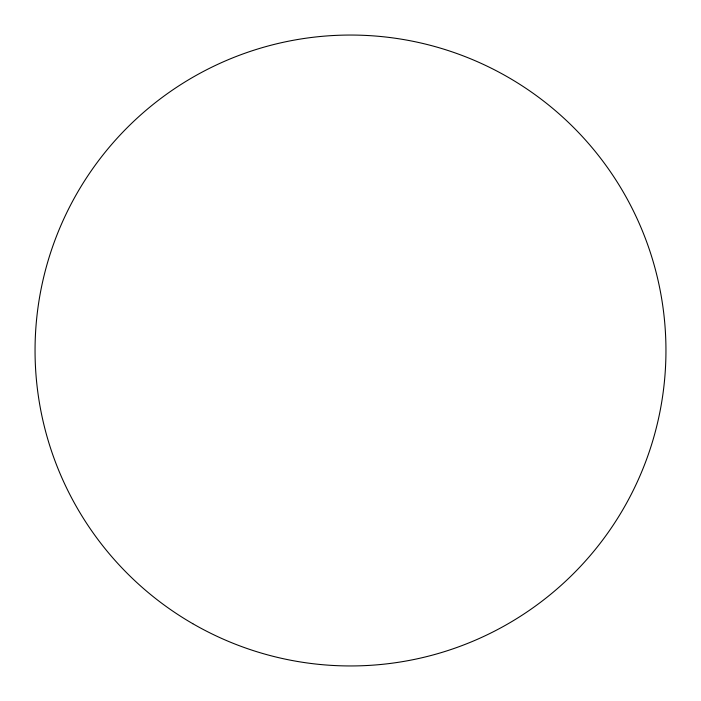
<?xml version="1.0" encoding="UTF-8"?>
<svg xmlns="http://www.w3.org/2000/svg" width="701" height="701" viewBox="0 0 701 701"><rect width="100%" height="100%" fill="white"/><g stroke="black" fill="none" stroke-linecap="round" stroke-linejoin="round"><path stroke-width="1.05" d="M192.775 623.688A315.45 315.45 0 0 0 665.95 350.5A315.45 315.45 0 0 0 192.775 77.312A315.45 315.45 0 0 0 192.775 623.688"/></g></svg>
